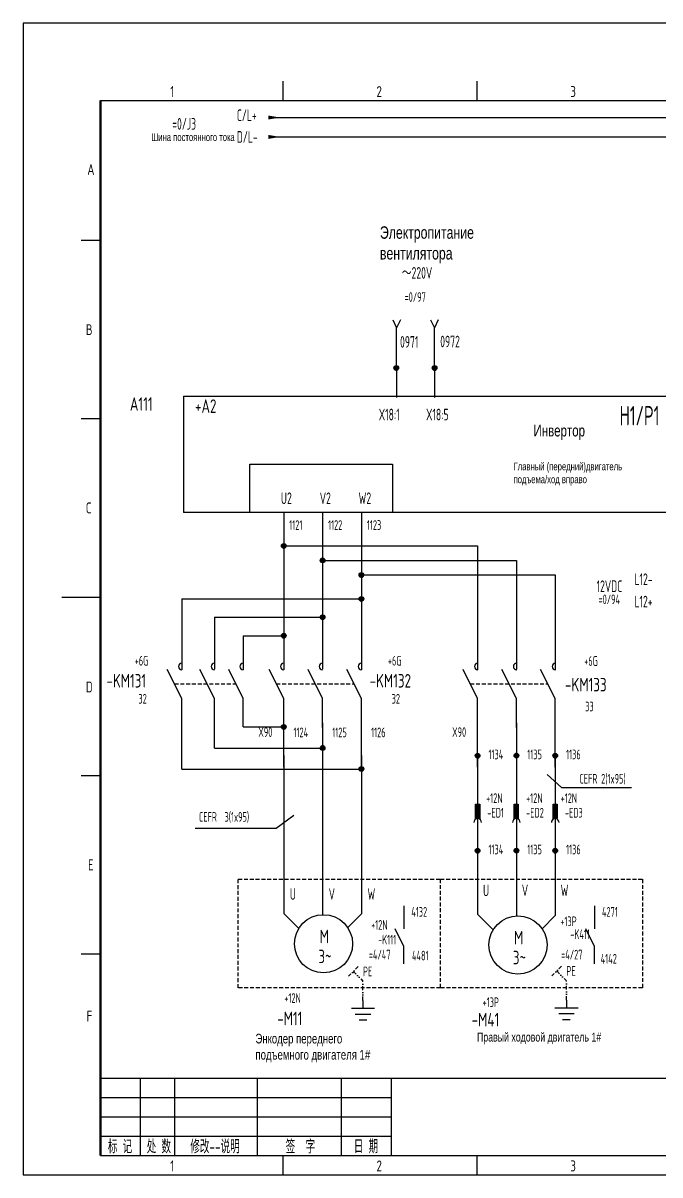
# Model space of a CAD drawing. Extents: x -2695 to 6320, y -2108 to 2608.
# Drawn here: x 8.8 to 173, y 120.6 to 417.6 of the extents above; entities that cross this region are included whole.
import ezdxf
from ezdxf.enums import TextEntityAlignment as Align

# ---------------------------------------------------------------- set-up
doc = ezdxf.new("R2010")
doc.units = 0
doc.header["$LTSCALE"] = 2
for name, pattern in [('DASHED2', [0.375, 0.25, -0.125]), ('DIVIDE', [1.25, 0.5, -0.25, 0, -0.25, 0, -0.25]), ('HIDDEN', [0.375, 0.25, -0.125])]:
    doc.linetypes.add(name, pattern=pattern)
doc.layers.get('0').update_dxf_attribs({"linetype": 'CONTINUOUS'})
for name, color, linetype in [('01', 7, 'CONTINUOUS'), ('11', 3, 'CONTINUOUS'), ('CONTINUOUS', 7, 'CONTINUOUS'), ('DASHED', 2, 'DASHED2'), ('DIVIDE', 1, 'DIVIDE')]:
    doc.layers.add(name, color=color, linetype=linetype)
doc.styles.add('ROMAN', font='ROMANC.shx', dxfattribs={"width": 0.7, "height": 0.7})
doc.styles.add('ROMANS', font='romans', dxfattribs={"width": 0.67, "bigfont": 'hzlib'})
doc.styles.get("Standard").update_dxf_attribs({"font": 'isocp.shx', "width": 0.707, "bigfont": 'dfst.shx'})

# ---------------------------------------------------------------- blocks, each defined once
blk = doc.blocks.new('POINT1')
h = blk.add_hatch()
h.set_pattern_fill('ANGLE', color=256, scale=0.01, style=0)
h.set_pattern_definition([(0, (0, 0), (0, 0.06985), [0.0508, -0.01905]), (90, (0, 0), (-0.06985, 4e-18), [0.0508, -0.01905])])
h.paths.add_polyline_path([(-0.6, 0, 1), (0.6, 0, 1)])
blk.add_circle((0, 0), 0.6)
blk = doc.blocks.new('sym-03-013-0')
for p, q in [((0, 0), (0, -2)), ((-3, -2), (3, -2)), ((-2, -3.5), (2, -3.5)), ((-1, -5), (1, -5))]:
    blk.add_line(p, q)
blk = doc.blocks.new('ARROW1')
at = {"layer": 'CONTINUOUS'}
for p in [(0, 0), (12, 1), (12, -1)]:
    blk.add_line(p, (10, 0), dxfattribs=at)

msp = doc.modelspace()

# ---------------------------------------------------------------- hatches: boundary and pattern name
h = msp.add_hatch()
h.set_pattern_fill('_USER', color=256, scale=0.2, angle=-90, style=0, pattern_type=0)
h.set_pattern_definition([(270, (120.98225, 233.1409), (0.2, -4e-17), [])])
h.paths.add_polyline_path([(125.45, 212.5), (126.5, 212.5), (126.5, 216.21), (125.45, 216.21)])
h = msp.add_hatch()
h.set_pattern_fill('_USER', color=256, scale=0.2, angle=-90, style=0, pattern_type=0)
h.set_pattern_definition([(270, (130.93795, 233.1409), (0.2, -4e-17), [])])
h.paths.add_polyline_path([(135.41, 212.5), (136.45, 212.5), (136.45, 216.21), (135.41, 216.21)])
h = msp.add_hatch()
h.set_pattern_fill('_USER', color=256, scale=0.2, angle=-90, style=0, pattern_type=0)
h.set_pattern_definition([(270, (140.9756, 233.1409), (0.2, -4e-17), [])])
h.paths.add_polyline_path([(145.44, 212.5), (146.49, 212.5), (146.49, 216.21), (145.44, 216.21)])

# ---------------------------------------------------------------- linework, layer by layer
for p, q in [((73.81, 393.26), (381.31, 393.26)), ((73.81, 388.26), (381.31, 388.26))]:
    msp.add_line(p, q)
at = {"ltscale": 2}
for p, q in [((49.74, 269.18), (96.01, 269.18)), ((58.13, 264.45), (86.01, 264.45)), ((65.56, 259.64), (76.01, 259.64)), ((65.56, 236.13), (76.01, 236.13)), ((58.13, 230.66), (86.01, 230.66)), ((49.74, 225.21), (96.01, 225.21)), ((143.93, 223.87), (147.55, 220.48)), ((147.55, 220.48), (165.64, 220.48)), ((78.58, 213.32), (74.06, 209.93)), ((74.06, 209.93), (53.19, 209.93))]:
    msp.add_line(p, q, dxfattribs=at)
for points in [[(126.5, 216.21), (126.5, 212.5), (125.45, 212.5), (125.45, 216.21)], [(136.45, 216.21), (136.45, 212.5), (135.41, 212.5), (135.41, 216.21)], [(146.49, 216.21), (146.49, 212.5), (145.44, 212.5), (145.44, 216.21)]]:
    msp.add_lwpolyline(points, close=True)
for centre in [(49.74, 251.72), (58.13, 251.72), (65.56, 251.72), (76.01, 251.72), (86.01, 251.72), (96.02, 251.72), (126.03, 251.72), (136.03, 251.72), (146.03, 251.72)]:
    msp.add_arc(centre, 0.846, 90, 270, dxfattribs=at)
at = {"color": 3}
for points in [[(72.06, 393.76), (72.06, 392.76), (75.06, 393.26)], [(72.06, 388.76), (72.06, 387.76), (75.06, 388.26)]]:
    msp.add_solid(points, dxfattribs=at)
at = {"layer": '01', "linetype": 'Continuous', "ltscale": 2}
for p, q in [((105.08, 329.07), (105.08, 321.1)), ((114.82, 329.07), (114.82, 321.1))]:
    msp.add_line(p, q, dxfattribs=at)
at = {"layer": '01', "ltscale": 2}
for p, q in [((76.01, 282.83), (125.96, 282.83)), ((86.01, 279.08), (135.96, 279.08)), ((96.01, 275.33), (145.96, 275.33))]:
    msp.add_line(p, q, dxfattribs=at)
at = {"layer": '01', "color": 2, "linetype": 'DASHED2', "ltscale": 2}
for p, q in [((47.85, 247.23), (63.67, 247.23)), ((74.12, 247.23), (94.12, 247.23)), ((124.07, 247.23), (144.07, 247.23))]:
    msp.add_line(p, q, dxfattribs=at)
at = {"layer": '01', "ltscale": 2}
for centre in [(125.98, 211.49), (135.93, 211.49), (145.97, 211.49)]:
    msp.add_arc(centre, 1, 0, 180, dxfattribs=at)
at = {"layer": 'CONTINUOUS', "color": 3}
for p, q in [((428.81, 417.62), (8.81, 417.62)), ((8.81, 417.62), (8.81, 120.62)), ((8.81, 120.62), (428.81, 120.62))]:
    msp.add_line(p, q, dxfattribs=at)
at = {"layer": 'CONTINUOUS', "linetype": 'Continuous'}
for p, q in [((75.81, 397.62), (75.81, 402.62)), ((125.81, 397.62), (125.81, 402.62)), ((23.81, 361.62), (28.81, 361.62)), ((23.81, 315.62), (28.81, 315.62)), ((18.81, 269.62), (28.81, 269.62)), ((23.81, 223.62), (28.81, 223.62)), ((23.81, 177.62), (28.81, 177.62)), ((28.81, 145.62), (423.81, 145.62)), ((39.09, 125.62), (39.09, 145.62)), ((47.92, 125.62), (47.92, 145.62)), ((69.15, 145.62), (69.15, 125.62)), ((90.81, 145.62), (90.81, 125.62)), ((103.81, 125.62), (103.81, 145.62)), ((28.81, 140.62), (103.81, 140.62)), ((28.81, 135.62), (103.81, 135.62)), ((28.81, 130.62), (103.81, 130.62)), ((75.81, 120.62), (75.81, 125.62)), ((125.81, 120.62), (125.81, 125.62))]:
    msp.add_line(p, q, dxfattribs=at)
at = {"layer": 'CONTINUOUS'}
for p, q in [((28.81, 397.62), (423.81, 397.62)), ((50.19, 321.39), (370.68, 321.39)), ((370.68, 291.39), (50.19, 291.39)), ((49.74, 243.44), (45.99, 250.94)), ((58.13, 243.44), (54.38, 250.94)), ((65.56, 243.44), (61.81, 250.94)), ((76.01, 243.44), (72.26, 250.94)), ((86.01, 243.44), (82.26, 250.94)), ((96.01, 243.44), (92.26, 250.94)), ((125.96, 243.44), (122.21, 250.94)), ((135.96, 243.44), (132.21, 250.94)), ((145.96, 243.44), (142.21, 250.94)), ((106.98, 179.54), (104.73, 184.04)), ((156.13, 179.54), (153.88, 184.04)), ((28.81, 125.62), (423.81, 125.62))]:
    msp.add_line(p, q, dxfattribs=at)
at = {"layer": 'CONTINUOUS', "lineweight": 50}
msp.add_line((28.81, 397.62), (28.81, 125.62), dxfattribs=at)
at = {"layer": 'CONTINUOUS', "color": 7}
for p, q in [((50.19, 321.39), (50.19, 291.39)), ((67.26, 303.89), (103.99, 303.89)), ((67.26, 291.39), (67.26, 303.89)), ((103.99, 303.89), (103.99, 291.39)), ((76.01, 291.39), (76.01, 250.87)), ((86.01, 291.39), (86.01, 250.99)), ((96.01, 291.39), (96.01, 250.87)), ((125.96, 282.83), (125.96, 250.87)), ((135.96, 279.08), (135.96, 250.99)), ((145.96, 275.33), (145.96, 250.87)), ((49.74, 269.18), (49.74, 250.87)), ((58.13, 264.45), (58.13, 250.99)), ((65.56, 259.64), (65.56, 250.87)), ((76.01, 259.49), (76.01, 259.49)), ((49.74, 225.21), (49.74, 243.44)), ((58.13, 230.66), (58.13, 243.44)), ((65.56, 236.13), (65.56, 243.44)), ((76.01, 225.73), (76.01, 243.44)), ((86.01, 235.98), (86.01, 243.44)), ((96.01, 235.98), (96.01, 243.44)), ((125.96, 225.73), (125.96, 243.44)), ((135.96, 235.98), (135.96, 243.44)), ((145.96, 235.98), (145.96, 243.44)), ((76.01, 235.98), (76.01, 235.98)), ((86.01, 237.23), (86.01, 225.73)), ((86.01, 234.73), (86.01, 234.73)), ((96.01, 237.23), (96.01, 237.23)), ((96.01, 225.73), (96.01, 235.98)), ((125.96, 235.98), (125.96, 235.98)), ((135.96, 237.23), (135.96, 225.73)), ((135.96, 234.73), (135.96, 234.73)), ((145.96, 237.23), (145.96, 237.23)), ((145.96, 225.73), (145.96, 235.98)), ((76.01, 228.73), (76.01, 221.96)), ((86.01, 228.73), (86.01, 221.96)), ((96.01, 228.73), (96.01, 221.96)), ((125.96, 228.73), (125.96, 221.96)), ((135.96, 228.73), (135.96, 221.96)), ((145.96, 228.73), (145.96, 221.96)), ((76.01, 221.96), (76.01, 188.01)), ((86.01, 221.96), (86.01, 187.73)), ((96.01, 221.96), (96.01, 187.94)), ((125.96, 221.96), (125.96, 187.85)), ((135.96, 221.96), (135.96, 187.41)), ((145.96, 221.96), (145.96, 187.48)), ((79.89, 184.13), (76.01, 188.01)), ((92.49, 184.42), (96.01, 187.94)), ((106.98, 189.99), (106.98, 184.07)), ((129.99, 183.82), (125.96, 187.85)), ((142.6, 184.11), (145.96, 187.48)), ((156.13, 189.99), (156.13, 184.07)), ((106.98, 175.06), (106.98, 179.54)), ((156.13, 175.06), (156.13, 179.54))]:
    msp.add_line(p, q, dxfattribs=at)
for centre in [(86.25, 180.23), (136.36, 179.92)]:
    msp.add_circle(centre, 7.5, dxfattribs=at)
at = {"layer": 'DASHED', "ltscale": 2}
for p, q in [((116.37, 196.88), (168.44, 196.88)), ((168.44, 196.88), (168.44, 168.84)), ((168.44, 168.84), (116.37, 168.84))]:
    msp.add_line(p, q, dxfattribs=at)
msp.add_lwpolyline([(64.26, 196.88), (116.33, 196.88), (116.33, 168.84), (64.26, 168.84)], close=True, dxfattribs=at)
at = {"layer": 'DIVIDE', "color": 7}
for p, q in [((95.17, 174.35), (92.67, 171.85)), ((93.92, 173.1), (96.42, 170.6)), ((147.61, 174.46), (145.11, 171.96)), ((146.36, 173.21), (148.86, 170.71)), ((96.42, 165.6), (96.42, 170.6)), ((148.86, 165.71), (148.86, 170.71))]:
    msp.add_line(p, q, dxfattribs=at)

# ---------------------------------------------------------------- block references
at = {"layer": '01', "linetype": 'Continuous', "ltscale": 2, "rotation": 90}
for p in [(105.08, 329.07), (114.82, 329.07)]:
    msp.add_blockref('ARROW1', p, dxfattribs=at)
at = {"layer": '01', "linetype": 'DASHED2'}
for p in [(105, 328.69), (114.89, 328.69), (76.01, 282.83), (96.01, 275.33), (96.01, 269.16), (76.01, 259.67), (76.01, 236.15), (125.96, 228.73), (145.96, 228.73), (96.01, 225.32), (125.96, 204.23), (145.96, 204.23)]:
    msp.add_blockref('POINT1', p, dxfattribs=at)
at = {"layer": '01', "linetype": 'DASHED2', "rotation": 178.3769904828393}
for p in [(86.01, 279.08), (86.01, 264.41), (86.01, 230.69), (135.96, 228.73), (135.96, 204.23)]:
    msp.add_blockref('POINT1', p, dxfattribs=at)
at = {"layer": '01', "color": 0, "ltscale": 2}
for p in [(96.42, 165.6), (148.86, 165.71)]:
    msp.add_blockref('sym-03-013-0', p, dxfattribs=at)

# ---------------------------------------------------------------- texts
at = {"ltscale": 2, "attachment_point": 1}
for s, insert, char_height, width in [('{\\fArial|b0|i0|c204|p34;Шина постоянного тока}', (41.85, 389.19), 2, 21.6275), ('{\\fArial|b0|i0|c204|p34;\\H0.9167x;Электропитание вентилятора}', (100.79, 365.21), 3.5, 36.7449), ('{\\fArial|b0|i0|c204|p34;Инвертор}', (140.36, 314.03), 3, 24.8503), ('{\\fArial|b0|i0|c204|p34;Главный (передний)двигатель подъема/ход вправо}', (135.23, 304.31), 2, 35.1145), ('{\\fArial|b0|i0|c204|p34;\\H0.9167x;Правый ходовой двигатель 1#}', (125.81, 157.31), 2.5, 34.5403), ('{\\fArial|b0|i0|c204|p34;Энкодер переднего подъемного двигателя 1#}', (68.71, 157.03), 2.5, 34.5403)]:
    msp.add_mtext(s, dxfattribs=dict(at, insert=insert, char_height=char_height, width=width))
at = {"layer": '01', "linetype": 'HIDDEN', "width": 0.67}
for s, p in [('0971', (105.97, 333.91)), ('0972', (116.33, 334.01))]:
    msp.add_text(s, height=3, dxfattribs=at).set_placement(p)
at = {"layer": '11', "color": 7, "linetype": 'ByBlock', "ltscale": 2, "width": 0.67}
for s, p in [('+12N', (128.15, 216.53)), ('+12N', (138.46, 216.53)), ('+12N', (147.36, 216.53)), ('4132', (108.87, 187.2)), ('+13P', (147.29, 184.77)), ('4271', (158.01, 187.2)), ('+12N', (98.52, 183.84)), ('4481', (109.06, 175.92)), ('4142', (157.68, 175.11)), ('+12N', (76.16, 164.99)), ('+13P', (127.25, 163.92))]:
    msp.add_text(s, height=2.5, dxfattribs=at).set_placement(p)
at = {"layer": 'CONTINUOUS', "linetype": 'Continuous', "style": 'ROMAN', "width": 0.7}
for s, p in [('1', (46.74, 398.56)), ('2', (99.9, 398.56)), ('3', (149.87, 398.56)), ('A', (25.38, 378.47)), ('B', (24.99, 337.16)), ('C', (24.99, 291.21)), ('D', (24.99, 245.05)), ('E', (25.55, 199.16)), ('F', (25.19, 160.16)), ('1', (46.74, 121.56)), ('2', (99.9, 121.56)), ('3', (149.87, 121.56))]:
    msp.add_text(s, height=2.8, dxfattribs=at).set_placement(p)
at = {"layer": 'CONTINUOUS', "width": 0.67}
for s, p in [('C/L+', (63.9, 392.35)), ('=0/J3', (47.27, 390.13)), ('D/L-', (63.9, 386.76)), ('～220V', (106.43, 351.7)), ('12VDC', (156.63, 270.92)), ('L12-', (166.38, 272.71)), ('L12+', (166.38, 266.97))]:
    msp.add_text(s, height=3, dxfattribs=at).set_placement(p)
at = {"layer": 'CONTINUOUS', "color": 7, "style": 'ROMANS', "width": 0.67}
for s, p in [('A111', (36.35, 317.64)), ('M', (85.25, 180.36)), ('M', (135.35, 180.05)), ('3~', (84.93, 175.23)), ('3~', (135.03, 174.92)), ('-M11', (74.33, 159.22)), ('-M41', (124.43, 158.91))]:
    msp.add_text(s, height=3.5, dxfattribs=at).set_placement(p)
at = {"layer": 'CONTINUOUS', "color": 1, "style": 'ROMANS', "width": 0.67}
for s, p in [('+A2', (53.14, 317.1)), ('-KM131', (30.31, 246.29)), ('-KM132', (98.13, 246.29))]:
    msp.add_text(s, height=3.5, dxfattribs=at).set_placement(p)
at = {"layer": 'CONTINUOUS', "color": 7, "width": 0.67}
for s, height, p in [('X18:1', 3, (100.5, 315.18)), ('X18:5', 3, (112.69, 315.18)), ('H1/P1', 5, (162.57, 313.89)), ('+6G', 2.5, (37.59, 251.96)), ('+6G', 2.5, (102.84, 251.96)), ('+6G', 2.5, (153.43, 251.88)), ('32', 2.5, (38.55, 242.14)), ('32', 2.5, (103.81, 242.14)), ('33', 2.5, (153.69, 240.16)), ('X90', 2.5, (69.46, 233.56)), ('X90', 2.5, (119.41, 233.56)), ('CEFR 2(1x95)', 2.5, (152.2, 221.53)), ('CEFR  3(1x95)', 2.5, (54.14, 211.69))]:
    msp.add_text(s, height=height, dxfattribs=at).set_placement(p)
at = {"layer": 'CONTINUOUS', "color": 1, "width": 0.67}
for s, p in [('U2', (75.28, 293.6)), ('V2', (85.28, 293.6)), ('W2', (95.28, 293.6)), ('U', (77.58, 191.57)), ('V', (87.58, 191.57)), ('W', (97.58, 191.57)), ('U', (127.36, 192.49)), ('V', (137.36, 192.49)), ('W', (147.36, 192.49))]:
    msp.add_text(s, height=3, dxfattribs=at).set_placement(p)
at = {"layer": 'CONTINUOUS', "style": 'ROMANS', "width": 0.67}
msp.add_text('-KM133', height=3.5, dxfattribs=at).set_placement((148.49, 245.28))
at = {"layer": 'CONTINUOUS', "width": 0.67}
for s, p in [('标 记', (33.81, 128.12)), ('处 数', (43.81, 128.12)), ('修改--说明', (58.28, 128.12)), ('签  字', (80.31, 128.12)), ('日 期', (97.19, 128.12))]:
    msp.add_text(s, height=3.5, dxfattribs=at).set_placement(p, align=Align.MIDDLE)
at = {"layer": 'DASHED', "color": 7, "width": 0.67}
for s, p in [('=0/97', (107.15, 345.73)), ('1121', (77.42, 286.94)), ('1122', (87.42, 286.94)), ('1123', (97.42, 286.94)), ('=0/94', (157.13, 267.78)), ('1124', (78.51, 233.48)), ('1125', (88.51, 233.48)), ('1126', (98.51, 233.48)), ('1134', (128.76, 227.8)), ('1135', (138.76, 227.8)), ('1136', (148.76, 227.8)), ('-ED1', (128.46, 212.77)), ('-ED2', (138.46, 212.77)), ('-ED3', (148.46, 212.77)), ('1134', (128.76, 203.3)), ('1135', (138.76, 203.3)), ('1136', (148.76, 203.3)), ('      -K111', (94.39, 180.04)), ('=4/47', (97.94, 176.18)), ('=4/27', (147.5, 176.18)), ('PE', (96.42, 171.85)), ('PE', (148.86, 171.96))]:
    msp.add_text(s, height=2.5, dxfattribs=at).set_placement(p)
at = {"layer": 'DASHED', "color": 1, "width": 0.67}
msp.add_text('      -K411', height=2.5, dxfattribs=at).set_placement((143.93, 181.45))

doc.saveas('drawing.dxf')
